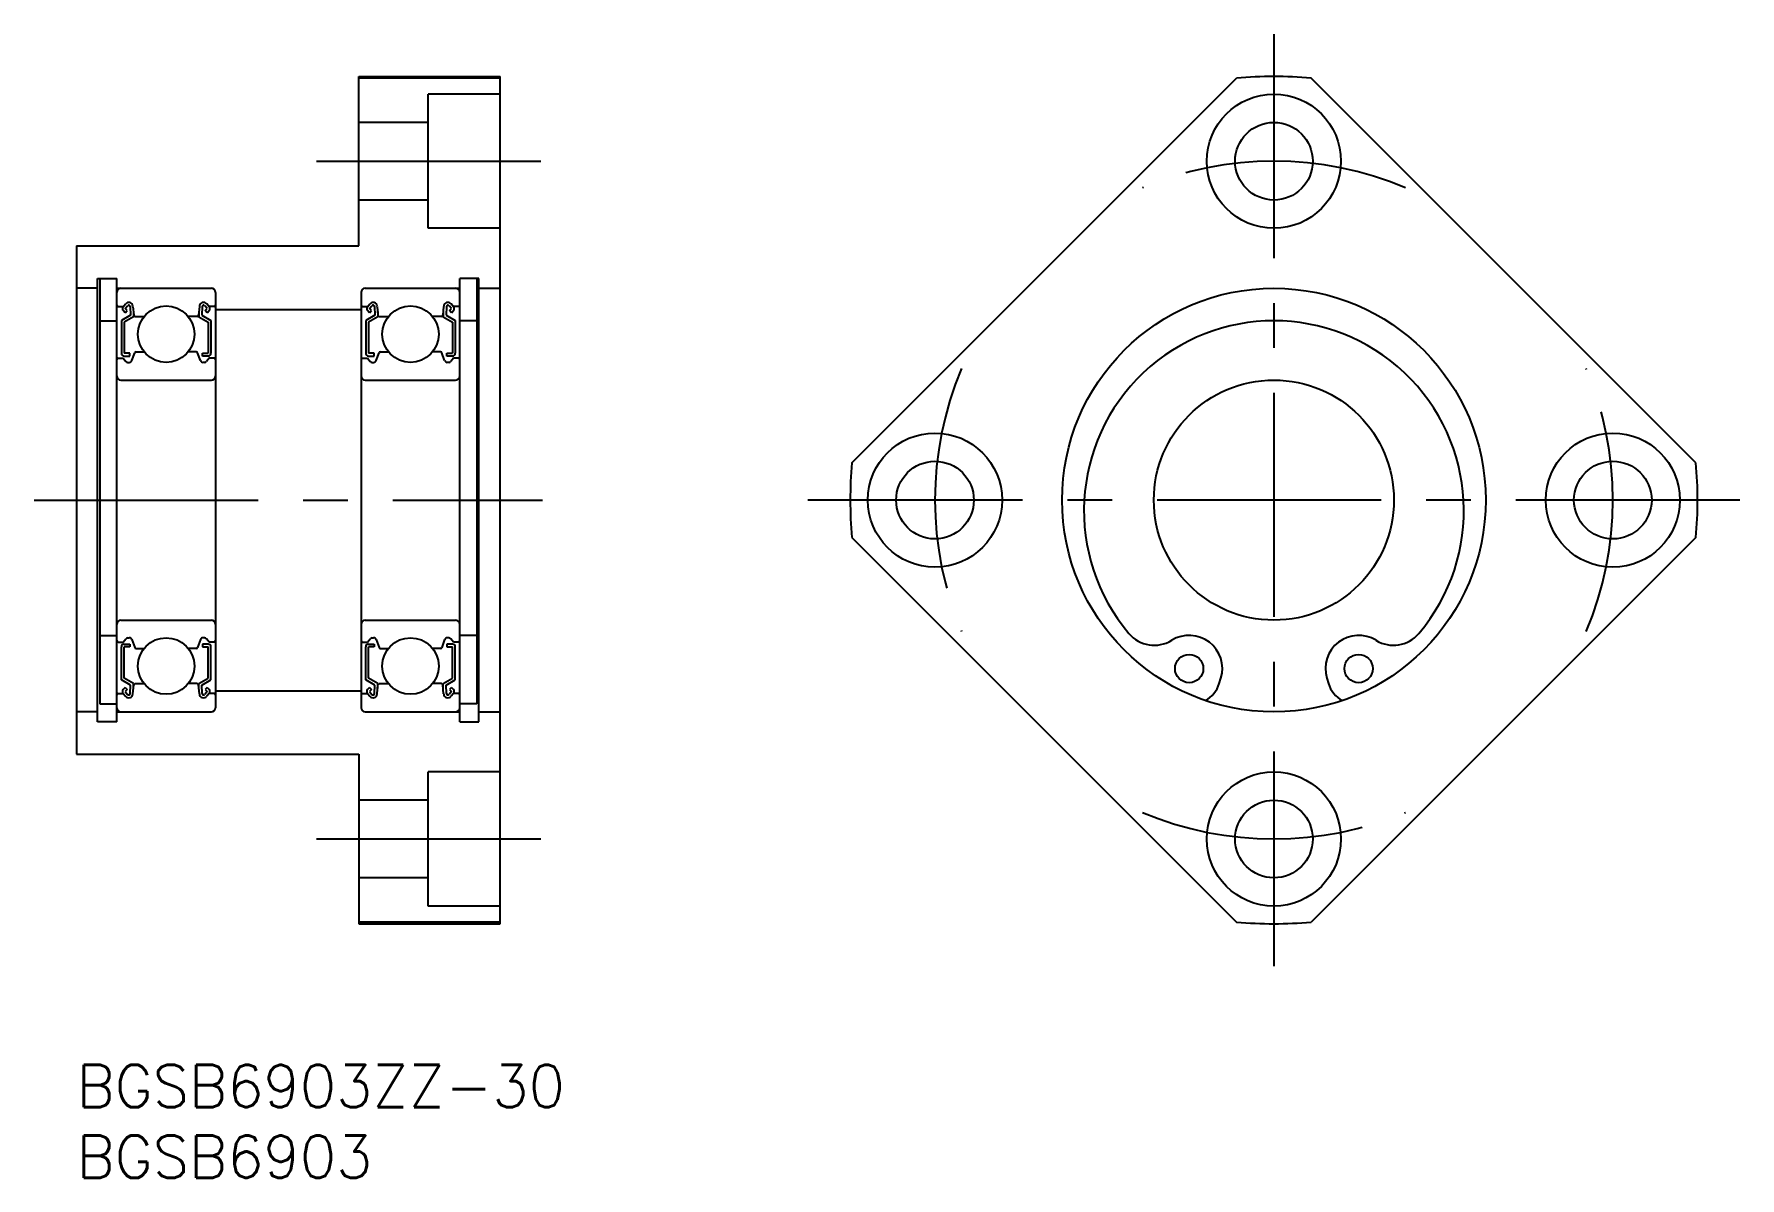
# Model space of a CAD drawing. Extents: x -3 to 118, y -8 to 73.
import ezdxf

# ---------------------------------------------------------------- set-up
doc = ezdxf.new("R2010")
doc.units = 0
doc.header["$LTSCALE"] = 0.5
doc.linetypes.add('CENTER', pattern=[50.8, 31.75, -6.35, 6.35, -6.35])
for name, color, linetype in [('MSM_CENTER', 1, 'CENTER'), ('MSM_CONTINUOUS', 7, 'CONTINUOUS'), ('MSM_PART_NUMBER', 7, 'CONTINUOUS')]:
    doc.layers.add(name, color=color, linetype=linetype)
doc.styles.get("Standard").update_dxf_attribs({"font": 'txt.shx', "height": 3, "bigfont": 'bigfont.shx'})

# ---------------------------------------------------------------- blocks, each defined once
blk = doc.blocks.new('*U6')
at = {"layer": 'MSM_PART_NUMBER'}
blk.add_text('BGSB6903ZZ-30', height=3, dxfattribs=at).set_placement((0, -3))
blk = doc.blocks.new('*U7')
at = {"layer": 'MSM_PART_NUMBER'}
blk.add_text('BGSB6903', height=3, dxfattribs=at).set_placement((0, -8))

msp = doc.modelspace()

# ---------------------------------------------------------------- linework, layer by layer
at = {"layer": 'MSM_CENTER'}
for p, q in [((84.79, 73), (84.79, 7)), ((17, 64), (33, 64)), ((-3, 40), (33, 40)), ((117.79, 40), (51.79, 40)), ((17, 16), (33, 16))]:
    msp.add_line(p, q, dxfattribs=at)
for start, end in [(67.1697, 112.8303), (157.1697, 202.8303), (337.1697, 22.8303), (247.1697, 292.8303)]:
    msp.add_arc((84.79, 40), 24, start, end, dxfattribs=at)
at = {"layer": 'MSM_CONTINUOUS'}
for p, q in [((20, 58), (20, 70)), ((20, 70), (30, 70)), ((30, 69.88), (20, 69.88)), ((30, 10), (30, 70)), ((54.9, 42.64), (82.14, 69.88)), ((114.67, 42.64), (87.43, 69.88)), ((30, 68.75), (24.9, 68.75)), ((24.9, 59.25), (24.9, 68.75)), ((24.9, 66.75), (20, 66.75)), ((24.9, 61.25), (20, 61.25)), ((30, 59.25), (24.9, 59.25)), ((0, 58), (20, 58)), ((0, 58), (0, 22)), ((1.5, 55.7), (2.85, 55.7)), ((1.5, 24.3, 1.2), (1.5, 55.7, 1.2)), ((1.65, 55.7, 1.3), (1.65, 25.58, 1.3)), ((2.85, 24.3), (2.85, 55.7)), ((27.15, 24.3), (27.15, 55.7)), ((28.5, 55.7, -1.3), (27.15, 55.7, -1.3)), ((28.35, 55.7), (28.35, 25.58)), ((28.5, 24.3, -0.1), (28.5, 55.7, -0.1)), ((1.5, 55), (0, 55)), ((2.85, 55), (9.55, 55)), ((9.85, 54.7), (9.85, 25.3)), ((20.15, 54.7), (20.15, 25.3)), ((20.45, 55), (27.15, 55)), ((28.5, 55, -1.3), (30, 55, -1.3)), ((2.95, 53.7), (3.31, 53.7)), ((3.3, 53.69), (3.47, 53.89)), ((3.45, 53.27), (3.31, 53.42)), ((3.45, 53.56), (3.62, 53.76)), ((3.59, 53.42), (3.45, 53.56)), ((3.45, 53.27), (3.59, 53.42)), ((3.8, 53.7), (3.83, 53.1)), ((4, 53.72), (4.05, 53.09)), ((4.03, 53.35), (4.03, 52.98)), ((8.7, 53.72), (8.65, 53.09)), ((8.67, 53.35), (8.67, 52.98)), ((8.9, 53.7), (8.87, 53.1)), ((9.25, 53.56), (9.08, 53.76)), ((9.11, 53.42), (9.25, 53.56)), ((9.25, 53.27), (9.11, 53.42)), ((9.4, 53.69), (9.23, 53.89)), ((9.25, 53.27), (9.39, 53.42)), ((9.75, 53.7), (9.39, 53.7)), ((9.85, 53.5), (20.15, 53.5)), ((20.25, 53.7), (20.61, 53.7)), ((20.6, 53.69), (20.77, 53.89)), ((20.75, 53.27), (20.61, 53.42)), ((20.75, 53.56), (20.92, 53.76)), ((20.89, 53.42), (20.75, 53.56)), ((20.75, 53.27), (20.89, 53.42)), ((21.1, 53.7), (21.13, 53.1)), ((21.3, 53.72), (21.35, 53.09)), ((21.33, 53.35), (21.33, 52.98)), ((26, 53.72), (25.95, 53.09)), ((25.97, 53.35), (25.97, 52.98)), ((26.2, 53.7), (26.17, 53.1)), ((26.55, 53.56), (26.38, 53.76)), ((26.41, 53.42), (26.55, 53.56)), ((26.55, 53.27), (26.41, 53.42)), ((26.7, 53.69), (26.53, 53.89)), ((26.55, 53.27), (26.69, 53.42)), ((27.05, 53.7), (26.69, 53.7)), ((1.65, 52.7), (2.85, 52.7)), ((3.83, 53.1), (3.18, 52.72)), ((3.18, 52.72), (3.18, 50.4)), ((4.03, 52.98), (3.38, 52.61)), ((3.38, 52.61), (3.38, 50.4)), ((4.15, 53), (4.79, 53)), ((8.55, 53), (7.91, 53)), ((8.67, 52.98), (9.32, 52.61)), ((8.87, 53.1), (9.52, 52.72)), ((9.32, 52.61), (9.32, 50.4)), ((9.52, 52.72), (9.52, 50.4)), ((21.13, 53.1), (20.48, 52.72)), ((20.48, 52.72), (20.48, 50.4)), ((21.33, 52.98), (20.68, 52.61)), ((20.68, 52.61), (20.68, 50.4)), ((21.45, 53), (22.09, 53)), ((25.85, 53), (25.21, 53)), ((25.97, 52.98), (26.62, 52.61)), ((26.17, 53.1), (26.82, 52.72)), ((26.62, 52.61), (26.62, 50.4)), ((26.82, 52.72), (26.82, 50.4)), ((28.35, 52.7, -1.3), (27.15, 52.7, -1.3)), ((2.95, 50.05), (3.3, 50.05)), ((3.3, 50.05), (3.49, 49.82)), ((3.78, 50.4), (3.38, 50.4)), ((3.38, 50.2), (3.78, 50.2)), ((3.64, 49.75), (3.74, 49.75)), ((3.78, 50.2), (3.78, 50.4)), ((3.93, 49.88), (4.13, 50.43)), ((4.22, 50.5), (4.79, 50.5)), ((8.48, 50.5), (7.91, 50.5)), ((8.77, 49.88), (8.57, 50.43)), ((8.92, 50.4), (9.32, 50.4)), ((8.92, 50.2), (8.92, 50.4)), ((9.32, 50.2), (8.92, 50.2)), ((9.06, 49.75), (8.96, 49.75)), ((9.4, 50.05), (9.21, 49.82)), ((9.75, 50.05), (9.4, 50.05)), ((20.25, 50.05), (20.6, 50.05)), ((20.6, 50.05), (20.79, 49.82)), ((21.08, 50.4), (20.68, 50.4)), ((20.68, 50.2), (21.08, 50.2)), ((20.94, 49.75), (21.04, 49.75)), ((21.08, 50.2), (21.08, 50.4)), ((21.23, 49.88), (21.43, 50.43)), ((21.52, 50.5), (22.09, 50.5)), ((25.78, 50.5), (25.21, 50.5)), ((26.07, 49.88), (25.87, 50.43)), ((26.22, 50.4), (26.62, 50.4)), ((26.22, 50.2), (26.22, 50.4)), ((26.62, 50.2), (26.22, 50.2)), ((26.36, 49.75), (26.26, 49.75)), ((26.7, 50.05), (26.51, 49.82)), ((27.05, 50.05), (26.7, 50.05)), ((3.15, 48.5), (9.55, 48.5)), ((20.45, 48.5), (26.85, 48.5)), ((54.9, 37.36), (82.14, 10.12)), ((114.67, 37.36), (87.43, 10.12)), ((3.15, 31.5), (9.55, 31.5)), ((20.45, 31.5), (26.85, 31.5)), ((1.65, 30.42), (2.85, 30.42)), ((3.64, 30.25), (3.74, 30.25)), ((9.06, 30.25), (8.96, 30.25)), ((20.94, 30.25), (21.04, 30.25)), ((26.36, 30.25), (26.26, 30.25)), ((28.35, 30.42, -1.3), (27.15, 30.42, -1.3)), ((2.95, 29.95), (3.3, 29.95)), ((3.18, 27.28), (3.18, 29.6)), ((3.3, 29.95), (3.49, 30.18)), ((3.38, 29.8), (3.78, 29.8)), ((3.38, 27.39), (3.38, 29.6)), ((3.78, 29.6), (3.38, 29.6)), ((3.78, 29.8), (3.78, 29.6)), ((3.93, 30.12), (4.13, 29.57)), ((4.22, 29.5), (4.79, 29.5)), ((8.48, 29.5), (7.91, 29.5)), ((8.77, 30.12), (8.57, 29.57)), ((9.32, 29.8), (8.92, 29.8)), ((8.92, 29.8), (8.92, 29.6)), ((8.92, 29.6), (9.32, 29.6)), ((9.4, 29.95), (9.21, 30.18)), ((9.32, 27.39), (9.32, 29.6)), ((9.75, 29.95), (9.4, 29.95)), ((9.52, 27.28), (9.52, 29.6)), ((20.25, 29.95), (20.6, 29.95)), ((20.48, 27.28), (20.48, 29.6)), ((20.6, 29.95), (20.79, 30.18)), ((20.68, 29.8), (21.08, 29.8)), ((20.68, 27.39), (20.68, 29.6)), ((21.08, 29.6), (20.68, 29.6)), ((21.08, 29.8), (21.08, 29.6)), ((21.23, 30.12), (21.43, 29.57)), ((21.52, 29.5), (22.09, 29.5)), ((25.78, 29.5), (25.21, 29.5)), ((26.07, 30.12), (25.87, 29.57)), ((26.62, 29.8), (26.22, 29.8)), ((26.22, 29.8), (26.22, 29.6)), ((26.22, 29.6), (26.62, 29.6)), ((26.7, 29.95), (26.51, 30.18)), ((26.62, 27.39), (26.62, 29.6)), ((27.05, 29.95), (26.7, 29.95)), ((26.82, 27.28), (26.82, 29.6)), ((3.83, 26.9), (3.18, 27.28)), ((3.45, 26.73), (3.31, 26.58)), ((4.03, 27.02), (3.38, 27.39)), ((3.45, 26.73), (3.59, 26.58)), ((3.59, 26.58), (3.45, 26.44)), ((3.8, 26.3), (3.83, 26.9)), ((4, 26.28), (4.05, 26.91)), ((4.03, 26.65), (4.03, 27.02)), ((4.15, 27), (4.79, 27)), ((8.55, 27), (7.91, 27)), ((8.7, 26.28), (8.65, 26.91)), ((8.67, 27.02), (9.32, 27.39)), ((8.67, 26.65), (8.67, 27.02)), ((8.87, 26.9), (9.52, 27.28)), ((8.9, 26.3), (8.87, 26.9)), ((9.25, 26.73), (9.11, 26.58)), ((9.11, 26.58), (9.25, 26.44)), ((9.25, 26.73), (9.39, 26.58)), ((21.13, 26.9), (20.48, 27.28)), ((20.75, 26.73), (20.61, 26.58)), ((21.33, 27.02), (20.68, 27.39)), ((20.75, 26.73), (20.89, 26.58)), ((20.89, 26.58), (20.75, 26.44)), ((21.1, 26.3), (21.13, 26.9)), ((21.3, 26.28), (21.35, 26.91)), ((21.33, 26.65), (21.33, 27.02)), ((21.45, 27), (22.09, 27)), ((25.85, 27), (25.21, 27)), ((26, 26.28), (25.95, 26.91)), ((25.97, 27.02), (26.62, 27.39)), ((25.97, 26.65), (25.97, 27.02)), ((26.17, 26.9), (26.82, 27.28)), ((26.2, 26.3), (26.17, 26.9)), ((26.55, 26.73), (26.41, 26.58)), ((26.41, 26.58), (26.55, 26.44)), ((26.55, 26.73), (26.69, 26.58)), ((80.92, 27.01), (81.04, 27.4)), ((88.53, 27.4), (88.65, 27.01)), ((1.65, 25.58), (2.85, 25.58)), ((2.95, 26.3), (3.31, 26.3)), ((3.3, 26.31), (3.47, 26.11)), ((3.45, 26.44), (3.62, 26.24)), ((9.25, 26.44), (9.08, 26.24)), ((9.4, 26.31), (9.23, 26.11)), ((9.75, 26.3), (9.39, 26.3)), ((9.85, 26.5), (20.15, 26.5)), ((20.25, 26.3), (20.61, 26.3)), ((20.6, 26.31), (20.77, 26.11)), ((20.75, 26.44), (20.92, 26.24)), ((26.55, 26.44), (26.38, 26.24)), ((26.7, 26.31), (26.53, 26.11)), ((27.05, 26.3), (26.69, 26.3)), ((28.35, 25.58, -1.3), (27.15, 25.58, -1.3)), ((1.5, 25), (0, 25)), ((2.85, 24.3), (1.5, 24.3)), ((2.85, 25), (9.55, 25)), ((20.45, 25), (27.15, 25)), ((27.15, 24.3, -1.3), (28.5, 24.3, -1.3)), ((28.5, 25, -1.3), (30, 25, -1.3)), ((0, 22), (20, 22)), ((20, 22), (20, 10)), ((30, 20.75), (24.9, 20.75)), ((24.9, 11.25), (24.9, 20.75)), ((24.9, 18.75), (20, 18.75)), ((24.9, 13.25), (20, 13.25)), ((30, 11.25), (24.9, 11.25)), ((30, 10.12), (20, 10.12)), ((20, 10), (30, 10))]:
    msp.add_line(p, q, dxfattribs=at)
for centre, radius in [((84.79, 64), 4.75), ((84.79, 64), 2.75), ((84.79, 40), 15), ((6.35, 51.75), 2), ((23.65, 51.75), 2), ((84.79, 40), 8.5), ((60.79, 40), 4.75), ((108.79, 40), 4.75), ((60.79, 40), 2.75), ((108.79, 40), 2.75), ((6.35, 28.25), 2), ((23.65, 28.25), 2), ((78.79, 28.07), 1), ((90.79, 28.07), 1), ((84.79, 16), 4.75), ((84.79, 16), 2.75)]:
    msp.add_circle(centre, radius, dxfattribs=at)
for centre, radius, start, end in [((84.79, 40), 30, 84.9445, 95.0555), ((3.15, 54.7), 0.3, 90, 180), ((9.55, 54.7), 0.3, 0, 90), ((20.45, 54.7), 0.3, 90, 180), ((26.85, 54.7), 0.3, 0, 90), ((2.95, 53.8), 0.1, 180, 270), ((3.45, 53.56), 0.2, 140.138, 225.0003), ((3.7, 53.7), 0.3, 4.9347, 140.1381), ((3.7, 53.7), 0.1, 3.1016, 139.9513), ((9, 53.7), 0.3, 39.8619, 175.0653), ((9, 53.7), 0.1, 40.0487, 176.8984), ((9.25, 53.56), 0.2, 314.9997, 39.862), ((9.75, 53.8), 0.1, 270, 0), ((20.25, 53.8), 0.1, 180, 270), ((20.75, 53.56), 0.2, 140.138, 225.0003), ((21, 53.7), 0.3, 4.9347, 140.1381), ((21, 53.7), 0.1, 3.1016, 139.9513), ((26.3, 53.7), 0.3, 39.8619, 175.0653), ((26.3, 53.7), 0.1, 40.0487, 176.8984), ((26.55, 53.56), 0.2, 314.9997, 39.862), ((27.05, 53.8), 0.1, 270, 0), ((4.15, 53.1), 0.1, 184.9347, 269.9991), ((8.55, 53.1), 0.1, 270.0009, 355.0653), ((21.45, 53.1), 0.1, 184.9347, 269.9991), ((25.85, 53.1), 0.1, 270.0009, 355.0653), ((84.79, 39.25), 13.45, 319.7222, 220.2778), ((2.95, 49.95), 0.1, 90, 180), ((3.38, 50.4), 0.2, 180, 270), ((3.64, 49.95), 0.2, 219.977, 270.0002), ((3.74, 49.95), 0.2, 270, 339.9912), ((4.22, 50.4), 0.1, 89.9999, 159.9917), ((8.48, 50.4), 0.1, 20.0083, 90.0001), ((8.96, 49.95), 0.2, 200.0088, 270), ((9.06, 49.95), 0.2, 269.9998, 320.023), ((9.32, 50.4), 0.2, 270, 0), ((9.75, 49.95), 0.1, 0, 90), ((20.25, 49.95), 0.1, 90, 180), ((20.68, 50.4), 0.2, 180, 270), ((20.94, 49.95), 0.2, 219.977, 270.0002), ((21.04, 49.95), 0.2, 270, 339.9912), ((21.52, 50.4), 0.1, 89.9999, 159.9917), ((25.78, 50.4), 0.1, 20.0083, 90.0001), ((26.26, 49.95), 0.2, 200.0088, 270), ((26.36, 49.95), 0.2, 269.9998, 320.023), ((26.62, 50.4), 0.2, 270, 0), ((27.05, 49.95), 0.1, 0, 90), ((3.15, 48.8), 0.3, 180, 270), ((9.55, 48.8), 0.3, 270, 0), ((20.45, 48.8), 0.3, 180, 270), ((26.85, 48.8), 0.3, 270, 0), ((84.79, 40), 30, 174.9445, 185.0555), ((84.79, 40), 30, 354.9445, 5.0555), ((3.15, 31.2), 0.3, 90, 180), ((9.55, 31.2), 0.3, 0, 90), ((20.45, 31.2), 0.3, 90, 180), ((26.85, 31.2), 0.3, 0, 90), ((3.64, 30.05), 0.2, 89.9998, 140.023), ((3.74, 30.05), 0.2, 20.0088, 90), ((8.96, 30.05), 0.2, 90, 159.9912), ((9.06, 30.05), 0.2, 39.977, 90.0002), ((20.94, 30.05), 0.2, 89.9998, 140.023), ((21.04, 30.05), 0.2, 20.0088, 90), ((26.26, 30.05), 0.2, 90, 159.9912), ((26.36, 30.05), 0.2, 39.977, 90.0002), ((76.32, 32.07), 2.35, 220.2778, 301.6812), ((78.79, 28.07), 2.35, 343.431, 121.6812), ((90.79, 28.07), 2.35, 58.3188, 196.569), ((93.25, 32.07), 2.35, 238.3188, 319.7222), ((2.95, 30.05), 0.1, 180, 270), ((3.38, 29.6), 0.2, 90, 180), ((4.22, 29.6), 0.1, 200.0083, 270.0001), ((8.48, 29.6), 0.1, 269.9999, 339.9917), ((9.32, 29.6), 0.2, 0, 90), ((9.75, 30.05), 0.1, 270, 0), ((20.25, 30.05), 0.1, 180, 270), ((20.68, 29.6), 0.2, 90, 180), ((21.52, 29.6), 0.1, 200.0083, 270.0001), ((25.78, 29.6), 0.1, 269.9999, 339.9917), ((26.62, 29.6), 0.2, 0, 90), ((27.05, 30.05), 0.1, 270, 0), ((3.45, 26.44), 0.2, 134.9997, 219.862), ((4.15, 26.9), 0.1, 90.0009, 175.0653), ((8.55, 26.9), 0.1, 4.9347, 89.9991), ((9.25, 26.44), 0.2, 320.138, 45.0003), ((20.75, 26.44), 0.2, 134.9997, 219.862), ((21.45, 26.9), 0.1, 90.0009, 175.0653), ((25.85, 26.9), 0.1, 4.9347, 89.9991), ((26.55, 26.44), 0.2, 320.138, 45.0003), ((79, 27.58), 2, 297.6026, 343.431), ((90.57, 27.58), 2, 196.569, 242.3974), ((2.95, 26.2), 0.1, 90, 180), ((3.7, 26.3), 0.3, 219.8619, 355.0653), ((3.7, 26.3), 0.1, 220.0487, 356.8984), ((9, 26.3), 0.3, 184.9347, 320.1381), ((9, 26.3), 0.1, 183.1016, 319.9513), ((9.75, 26.2), 0.1, 0, 90), ((20.25, 26.2), 0.1, 90, 180), ((21, 26.3), 0.3, 219.8619, 355.0653), ((21, 26.3), 0.1, 220.0487, 356.8984), ((26.3, 26.3), 0.3, 184.9347, 320.1381), ((26.3, 26.3), 0.1, 183.1016, 319.9513), ((27.05, 26.2), 0.1, 0, 90), ((3.15, 25.3), 0.3, 180, 270), ((9.55, 25.3), 0.3, 270, 0), ((20.45, 25.3), 0.3, 180, 270), ((26.85, 25.3), 0.3, 270, 0), ((84.79, 40), 30, 264.9445, 275.0555)]:
    msp.add_arc(centre, radius, start, end, dxfattribs=at)

# ---------------------------------------------------------------- block references
for name in ['*U6', '*U7']:
    msp.add_blockref(name, (0, 0), dxfattribs=at)

doc.saveas('drawing.dxf')
